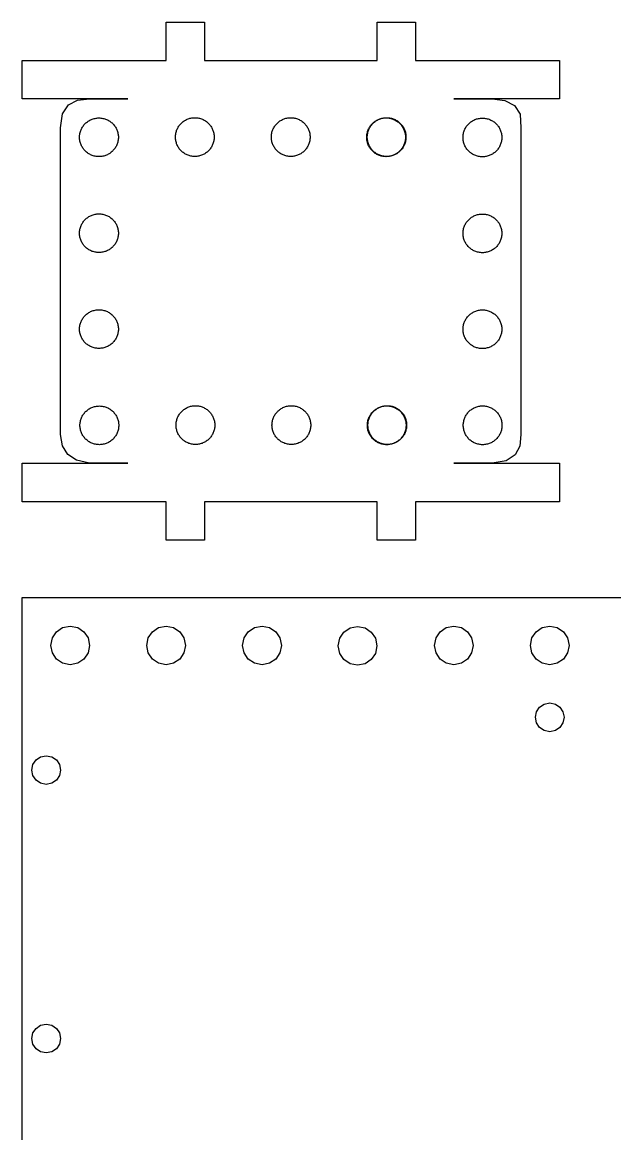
# Model space of a CAD drawing. Extents: x 0 to 450, y -1 to 305.
# Drawn here: x 0 to 61.8, y 76.1 to 192 of the extents above; entities that cross this region are included whole.
import ezdxf

# ---------------------------------------------------------------- set-up
doc = ezdxf.new("R2010")
doc.units = 0
doc.layers.add('Layer_1', color=7, linetype='CONTINUOUS')

msp = doc.modelspace()

# ---------------------------------------------------------------- linework, layer by layer
at = {"layer": 'Layer_1', "color": 7}
for points in [[(7, 146.00003), (5.663895, 146.328903), (4.744813, 146.926791), (4.203325, 147.811276), (4, 149.000024), (4, 181.000016), (4.205272, 182.443306), (4.808522, 183.380081), (5.757511, 183.87682), (7, 184.000016), (11.000001, 184.000019), (0, 184.000019), (0, 188.000019), (15.000001, 188.000019), (15.000001, 192.000017), (19.000002, 192.000017), (19.000002, 188.000019), (36.999999, 188.000016), (36.999999, 192.000017), (41, 192.000017), (41, 188.000016), (56.000001, 188.000019), (56.000001, 184.000019), (45, 184.000019), (49.000001, 184.000019), (50.325187, 183.825205), (51.316407, 183.316423), (51.899428, 182.399443), (52, 181.000016), (52, 149.000024), (51.880143, 147.79993), (51.380401, 146.871165), (50.44046, 146.256852), (49.000001, 146.00003), (45, 146.00003), (56.000001, 146.00003), (56.000001, 142.00001), (41, 142.00001), (41, 138.000018), (36.999999, 138.000018), (36.999999, 142.00001), (19.000002, 142.00001), (19.000002, 138.000018), (15.000001, 138.000018), (15.000001, 142.00001), (0, 142.00001), (0, 146.00003), (11.000001, 146.00003), (7, 146.00003)], [(17.994416, 182.046256), (17.994416, 182.046256)], [(27.994418, 182.046256), (27.994418, 182.046256)], [(37.938535, 182.026219), (37.938535, 182.026219)], [(37.994398, 182.046256), (37.994398, 182.046256)], [(5.976242, 180.000004), (5.976242, 180.000004)], [(45.956166, 179.982357), (45.956166, 179.982357)], [(5.976259, 170.000024), (5.976259, 170.000024)], [(45.956183, 169.982385), (45.956183, 169.982385)], [(5.976259, 160.000021), (5.976259, 160.000021)], [(45.956183, 159.982383), (45.956183, 159.982383)], [(18.058297, 152.008033), (18.058297, 152.008033)], [(28.058299, 152.008033), (28.058299, 152.008033)], [(38.002416, 151.987995), (38.002416, 151.987995)], [(38.058279, 152.008033), (38.058279, 152.008033)], [(48.002396, 151.987995), (48.002396, 151.987995)], [(6.016391, 149.961781), (6.016391, 149.961781)], [(-0.000002, 132.009873), (70.000002, 132.009873), (70.000002, 57.990145), (-0.000002, 57.990145), (-0.000002, 132.009873)], [(5.000001, 124.986129), (4.214646, 125.145165), (3.573316, 125.578872), (3.140919, 126.222144), (2.982363, 127.009879), (3.140919, 127.797614), (3.573316, 128.440887), (4.214646, 128.874593), (5.000001, 129.033629), (5.785356, 128.874593), (6.426686, 128.440887), (6.859083, 127.797614), (7.017639, 127.009879), (6.859083, 126.222144), (6.426686, 125.578872), (5.785356, 125.145165), (5.000001, 124.986129)], [(15.000001, 124.986129), (14.214646, 125.145165), (13.573316, 125.578872), (13.140919, 126.222144), (12.982363, 127.009879), (13.140919, 127.797614), (13.573316, 128.440887), (14.214646, 128.874593), (15.000001, 129.033629), (15.785356, 128.874593), (16.426686, 128.440887), (16.859083, 127.797614), (17.017639, 127.009879), (16.859083, 126.222144), (16.426686, 125.578872), (15.785356, 125.145165), (15.000001, 124.986129)], [(25.000001, 124.986129), (24.214646, 125.145165), (23.573316, 125.578872), (23.140919, 126.222144), (22.982363, 127.009879), (23.140919, 127.797614), (23.573316, 128.440887), (24.214646, 128.874593), (25.000001, 129.033629), (25.785356, 128.874593), (26.426686, 128.440887), (26.859083, 127.797614), (27.017639, 127.009879), (26.859083, 126.222144), (26.426686, 125.578872), (25.785356, 125.145165), (25.000001, 124.986129)], [(34.961785, 124.945994), (34.17643, 125.105031), (33.5351, 125.538737), (33.102703, 126.18201), (32.944147, 126.969744), (33.102703, 127.757479), (33.5351, 128.400752), (34.17643, 128.834458), (34.961785, 128.993495), (35.74714, 128.834458), (36.38847, 128.400752), (36.820867, 127.757479), (36.979423, 126.969744), (36.820867, 126.18201), (36.38847, 125.538737), (35.74714, 125.105031), (34.961785, 124.945994)], [(45, 124.986129), (44.214645, 125.145165), (43.573315, 125.578872), (43.140918, 126.222144), (42.982362, 127.009879), (43.140918, 127.797614), (43.573315, 128.440887), (44.214645, 128.874593), (45, 129.033629), (45.785356, 128.874593), (46.426685, 128.440887), (46.859082, 127.797614), (47.017638, 127.009879), (46.859082, 126.222144), (46.426685, 125.578872), (45.785356, 125.145165), (45, 124.986129)], [(55.000003, 124.986129), (54.214648, 125.145165), (53.573318, 125.578872), (53.140921, 126.222144), (52.982365, 127.009879), (53.140921, 127.797614), (53.573318, 128.440887), (54.214648, 128.874593), (55.000003, 129.033629), (55.785358, 128.874593), (56.426688, 128.440887), (56.859085, 127.797614), (57.017641, 127.009879), (56.859085, 126.222144), (56.426688, 125.578872), (55.785358, 125.145165), (55.000003, 124.986129)]]:
    msp.add_lwpolyline(points, dxfattribs=at)
at = {"layer": 'Layer_1', "color": 1}
for points in [[(56.499999, 119.509877), (56.382122, 118.926012), (56.06066, 118.44922), (55.583867, 118.127757), (55, 118.00988), (54.416132, 118.127757), (53.93934, 118.44922), (53.617877, 118.926012), (53.5, 119.509877), (53.617877, 120.093747), (53.93934, 120.570539), (54.416132, 120.892001), (55, 121.009878), (55.583867, 120.892001), (56.06066, 120.570539), (56.382122, 120.093747), (56.499999, 119.509877)], [(4.000001, 114.009877), (3.882123, 113.426011), (3.560661, 112.94922), (3.083868, 112.627757), (2.500001, 112.50988), (1.916133, 112.627757), (1.439341, 112.94922), (1.117878, 113.426011), (1.000001, 114.009877), (1.117878, 114.593747), (1.439341, 115.070539), (1.916133, 115.392001), (2.500001, 115.509878), (3.083868, 115.392001), (3.560661, 115.070539), (3.882123, 114.593747), (4.000001, 114.009877)], [(4.000001, 86.009877), (3.882123, 85.426011), (3.560661, 84.949219), (3.083868, 84.627757), (2.500001, 84.50988), (1.916133, 84.627757), (1.439341, 84.949219), (1.117878, 85.426011), (1.000001, 86.009877), (1.117878, 86.593746), (1.439341, 87.070538), (1.916133, 87.392001), (2.500001, 87.509878), (3.083868, 87.392001), (3.560661, 87.070538), (3.882123, 86.593746), (4.000001, 86.009877)]]:
    msp.add_lwpolyline(points, dxfattribs=at)
at = {"layer": 'Layer_1', "color": 7}
for points in [[(7.592162, 181.97666), (7.723903, 182.003471), (7.860301, 182.017667), (8.000001, 182.017667)], [(8.000001, 182.017667), (8.139729, 182.017667), (8.276127, 182.003556), (8.407868, 181.97666)], [(17.209076, 181.887224), (17.329754, 181.938419), (17.456444, 181.978184), (17.58779, 182.005137)], [(17.58779, 182.005137), (17.719136, 182.03223), (17.855139, 182.046256), (17.994416, 182.046256)], [(17.994416, 182.046256), (18.13372, 182.046256), (18.269695, 182.032145), (18.401041, 182.005137)], [(18.401041, 182.005137), (18.532388, 181.978325), (18.659077, 181.938419), (18.779781, 181.887224)], [(27.20905, 181.887224), (27.329757, 181.938419), (27.456446, 181.978184), (27.587792, 182.005137)], [(27.587792, 182.005137), (27.719139, 182.03223), (27.855113, 182.046256), (27.994418, 182.046256)], [(27.994418, 182.046256), (28.133695, 182.046256), (28.269698, 182.032145), (28.401044, 182.005137)], [(28.401044, 182.005137), (28.53239, 181.978325), (28.65908, 181.938419), (28.779758, 181.887224)], [(37.209058, 181.887196), (37.329737, 181.938419), (37.456454, 181.978156), (37.587801, 182.005137)], [(37.531909, 181.985099), (37.663255, 182.012192), (37.79923, 182.026219), (37.938535, 182.026219)], [(37.587801, 182.005137), (37.719119, 182.03223), (37.855121, 182.046256), (37.994398, 182.046256)], [(37.938535, 182.026219), (38.077812, 182.026219), (38.213815, 182.012107), (38.345161, 181.985099)], [(37.994398, 182.046256), (38.133703, 182.046256), (38.269706, 182.032145), (38.401024, 182.005137)], [(38.401024, 182.005137), (38.53237, 181.978043), (38.659088, 181.938419), (38.779766, 181.887196)], [(47.572086, 181.959013), (47.703827, 181.985824), (47.840225, 182.00002), (47.979925, 182.00002)], [(47.979925, 182.00002), (48.119654, 182.00002), (48.256052, 181.985909), (48.387793, 181.959013)], [(6.135302, 180.785372), (6.186497, 180.906079), (6.249151, 181.020745), (6.321879, 181.128103)], [(6.321879, 181.128103), (6.394608, 181.235432), (6.47744, 181.335423), (6.568993, 181.426694)], [(6.568993, 181.426694), (6.660546, 181.517993), (6.760848, 181.600571), (6.868516, 181.673074)], [(6.868516, 181.673074), (6.976183, 181.745605), (7.091217, 181.808061), (7.212262, 181.859087)], [(7.212262, 181.859087), (7.333336, 181.910141), (7.460392, 181.949793), (7.592162, 181.97666)], [(8.407868, 181.97666), (8.53961, 181.949849), (8.666694, 181.910141), (8.78774, 181.859087)], [(8.78774, 181.859087), (8.908785, 181.808061), (9.023847, 181.745605), (9.131514, 181.673074)], [(9.131514, 181.673074), (9.239154, 181.600571), (9.339456, 181.517993), (9.431009, 181.426694)], [(9.431009, 181.426694), (9.522562, 181.335423), (9.605394, 181.235432), (9.678122, 181.128103)], [(9.678122, 181.128103), (9.750879, 181.020745), (9.813504, 180.906079), (9.864728, 180.785372)], [(16.135333, 180.810236), (16.186387, 180.931309), (16.248843, 181.046343), (16.321374, 181.154011)], [(16.321374, 181.154011), (16.393877, 181.261679), (16.476455, 181.361952), (16.567726, 181.453533)], [(16.567726, 181.453533), (16.659025, 181.545086), (16.758988, 181.62789), (16.866345, 181.700647)], [(16.866345, 181.700647), (16.973674, 181.773376), (17.088369, 181.836029), (17.209076, 181.887224)], [(18.779781, 181.887224), (18.900459, 181.836029), (19.015154, 181.773376), (19.122511, 181.700647)], [(19.122511, 181.700647), (19.22984, 181.62789), (19.329832, 181.545086), (19.421102, 181.453533)], [(19.421102, 181.453533), (19.512373, 181.361952), (19.594951, 181.261679), (19.667482, 181.154011)], [(19.667482, 181.154011), (19.739985, 181.046343), (19.802441, 180.931309), (19.853495, 180.810236)], [(26.135336, 180.810236), (26.18639, 180.931309), (26.248845, 181.046343), (26.321348, 181.154011)], [(26.321348, 181.154011), (26.393879, 181.261679), (26.476458, 181.361952), (26.567728, 181.453533)], [(26.567728, 181.453533), (26.658999, 181.545086), (26.75899, 181.62789), (26.866319, 181.700647)], [(26.866319, 181.700647), (26.973677, 181.773376), (27.088372, 181.836029), (27.20905, 181.887224)], [(28.779758, 181.887224), (28.900464, 181.836029), (29.015159, 181.773376), (29.122489, 181.700647)], [(29.122489, 181.700647), (29.229818, 181.62789), (29.329809, 181.545086), (29.421108, 181.453533)], [(29.421108, 181.453533), (29.512379, 181.361952), (29.594957, 181.261679), (29.66746, 181.154011)], [(29.66746, 181.154011), (29.739991, 181.046343), (29.802447, 180.931309), (29.853501, 180.810236)], [(36.079453, 180.790198), (36.130507, 180.911271), (36.192962, 181.026305), (36.265465, 181.133973)], [(36.135316, 180.810236), (36.18637, 180.931309), (36.248825, 181.046343), (36.321357, 181.153983)], [(36.265465, 181.133973), (36.337996, 181.241641), (36.420575, 181.341914), (36.511845, 181.433495)], [(36.321357, 181.153983), (36.393859, 181.26165), (36.476438, 181.361952), (36.567737, 181.453533)], [(36.511845, 181.433495), (36.603116, 181.525048), (36.703107, 181.607852), (36.810436, 181.680609)], [(36.567737, 181.453533), (36.659007, 181.545086), (36.758999, 181.627918), (36.866328, 181.700619)], [(36.810436, 181.680609), (36.917794, 181.753338), (37.032489, 181.815991), (37.153167, 181.867186)], [(36.866328, 181.700619), (36.973657, 181.773376), (37.088352, 181.836029), (37.209058, 181.887196)], [(37.153167, 181.867186), (37.273873, 181.918381), (37.400563, 181.958147), (37.531909, 181.985099)], [(38.345161, 181.985099), (38.476507, 181.958288), (38.603197, 181.918381), (38.723875, 181.867186)], [(38.723875, 181.867186), (38.844581, 181.815991), (38.959276, 181.753338), (39.066605, 181.680609)], [(38.779766, 181.887196), (38.900473, 181.836029), (39.015139, 181.773376), (39.122497, 181.700619)], [(39.066605, 181.680609), (39.173935, 181.607852), (39.273926, 181.525048), (39.365225, 181.433495)], [(39.122497, 181.700619), (39.229826, 181.627918), (39.329817, 181.545086), (39.421088, 181.453533)], [(39.365225, 181.433495), (39.456495, 181.341914), (39.539074, 181.241641), (39.611577, 181.133973)], [(39.421088, 181.453533), (39.512387, 181.361952), (39.594965, 181.26165), (39.667468, 181.153983)], [(39.611577, 181.133973), (39.684108, 181.026305), (39.746563, 180.911271), (39.797617, 180.790198)], [(39.667468, 181.153983), (39.739999, 181.046343), (39.802455, 180.931309), (39.853481, 180.810236)], [(46.115227, 180.767725), (46.166422, 180.888431), (46.229075, 181.003098), (46.301804, 181.110455)], [(46.301804, 181.110455), (46.374533, 181.217784), (46.457365, 181.317776), (46.548918, 181.409046)], [(46.548918, 181.409046), (46.640471, 181.500345), (46.740772, 181.582924), (46.84844, 181.655426)], [(46.84844, 181.655426), (46.956108, 181.727958), (47.071142, 181.790413), (47.192187, 181.841439)], [(47.192187, 181.841439), (47.31326, 181.892493), (47.440317, 181.932145), (47.572086, 181.959013)], [(48.387793, 181.959013), (48.519534, 181.932202), (48.646619, 181.892493), (48.767664, 181.841439)], [(48.767664, 181.841439), (48.888709, 181.790413), (49.003771, 181.727958), (49.111439, 181.655426)], [(49.111439, 181.655426), (49.219079, 181.582924), (49.31938, 181.500345), (49.410933, 181.409046)], [(49.410933, 181.409046), (49.502486, 181.317776), (49.585318, 181.217784), (49.658047, 181.110455)], [(49.658047, 181.110455), (49.730804, 181.003098), (49.793429, 180.888431), (49.844652, 180.767725)], [(5.976242, 180.000004), (5.976242, 180.139309), (5.990353, 180.275312), (6.017362, 180.40663)], [(6.017362, 179.593407), (5.990268, 179.724725), (5.976242, 179.860727), (5.976242, 180.000004)], [(6.017362, 180.40663), (6.044455, 180.537976), (6.084079, 180.664694), (6.135302, 180.785372)], [(9.864728, 180.785372), (9.915923, 180.664694), (9.955688, 180.537976), (9.98264, 180.40663)], [(9.98264, 180.40663), (10.009451, 180.275312), (10.02376, 180.139309), (10.02376, 180.000004)], [(10.02376, 180.000004), (10.02376, 179.860727), (10.009649, 179.724725), (9.98264, 179.593407)], [(15.976781, 180.022525), (15.976781, 180.162225), (15.990892, 180.298623), (16.017788, 180.430365)], [(16.017788, 179.614658), (15.990976, 179.746399), (15.976781, 179.882797), (15.976781, 180.022525)], [(16.017788, 180.430365), (16.044599, 180.562106), (16.084279, 180.689191), (16.135333, 180.810236)], [(19.853495, 180.810236), (19.904549, 180.689191), (19.944201, 180.562106), (19.971069, 180.430365)], [(19.971069, 180.430365), (19.99788, 180.298623), (20.012048, 180.162225), (20.012048, 180.022525)], [(20.012048, 180.022525), (20.012048, 179.882797), (19.997936, 179.746399), (19.971069, 179.614658)], [(25.976783, 180.022525), (25.976783, 180.162225), (25.990894, 180.298623), (26.017762, 180.430365)], [(26.017762, 179.614658), (25.990951, 179.746399), (25.976783, 179.882797), (25.976783, 180.022525)], [(26.017762, 180.430365), (26.044573, 180.562106), (26.084282, 180.689191), (26.135336, 180.810236)], [(29.853501, 180.810236), (29.904555, 180.689191), (29.944179, 180.562106), (29.971046, 180.430365)], [(29.971046, 180.430365), (29.997857, 180.298623), (30.012053, 180.162225), (30.012053, 180.022525)], [(30.012053, 180.022525), (30.012053, 179.882797), (29.997942, 179.746399), (29.971046, 179.614658)], [(35.9209, 180.002488), (35.9209, 180.142188), (35.935011, 180.278586), (35.961879, 180.410327)], [(35.961879, 179.59462), (35.935068, 179.726361), (35.9209, 179.862759), (35.9209, 180.002488)], [(35.961879, 180.410327), (35.98869, 180.542068), (36.028399, 180.669153), (36.079453, 180.790198)], [(35.976763, 180.022525), (35.976763, 180.162197), (35.990874, 180.298623), (36.01777, 180.430337)], [(36.01777, 179.61463), (35.990959, 179.746399), (35.976763, 179.882797), (35.976763, 180.022525)], [(36.01777, 180.430337), (36.044581, 180.562078), (36.08429, 180.689191), (36.135316, 180.810236)], [(39.797617, 180.790198), (39.848671, 180.669153), (39.888295, 180.542068), (39.915163, 180.410327)], [(39.853481, 180.810236), (39.904535, 180.689191), (39.944187, 180.562134), (39.971054, 180.430337)], [(39.915163, 180.410327), (39.941974, 180.278586), (39.95617, 180.142188), (39.95617, 180.002488)], [(39.95617, 180.002488), (39.95617, 179.862759), (39.942059, 179.726361), (39.915163, 179.59462)], [(39.971054, 180.430337), (39.997865, 180.298623), (40.012061, 180.162197), (40.012061, 180.022525)], [(40.012061, 180.022525), (40.012061, 179.882769), (39.99795, 179.746399), (39.971054, 179.61463)], [(45.956166, 179.982357), (45.956166, 180.121662), (45.970277, 180.257664), (45.997286, 180.388982)], [(45.997286, 179.575759), (45.970193, 179.707077), (45.956166, 179.84308), (45.956166, 179.982357)], [(45.997286, 180.388982), (46.024379, 180.520329), (46.064003, 180.647046), (46.115227, 180.767725)], [(49.844652, 180.767725), (49.895847, 180.647046), (49.935613, 180.520329), (49.962565, 180.388982)], [(49.962565, 180.388982), (49.989376, 180.257664), (50.003685, 180.121662), (50.003685, 179.982357)], [(50.003685, 179.982357), (50.003685, 179.84308), (49.989573, 179.707077), (49.962565, 179.575759)], [(6.135302, 179.214664), (6.084079, 179.335343), (6.044342, 179.46206), (6.017362, 179.593407)], [(6.321879, 178.871934), (6.249151, 178.979263), (6.186497, 179.093958), (6.135302, 179.214664)], [(6.568993, 178.573343), (6.47744, 178.664613), (6.394608, 178.764605), (6.321879, 178.871934)], [(6.868516, 178.326963), (6.760848, 178.399465), (6.660546, 178.482044), (6.568993, 178.573343)], [(9.431009, 178.573343), (9.339456, 178.482044), (9.239154, 178.399465), (9.131514, 178.326963)], [(9.678122, 178.871934), (9.605394, 178.764605), (9.522562, 178.664613), (9.431009, 178.573343)], [(9.864728, 179.214664), (9.813504, 179.093958), (9.750879, 178.979263), (9.678122, 178.871934)], [(9.98264, 179.593407), (9.955547, 179.46206), (9.915923, 179.335343), (9.864728, 179.214664)], [(16.135333, 179.234787), (16.084279, 179.355832), (16.044655, 179.482917), (16.017788, 179.614658)], [(16.321374, 178.891012), (16.248843, 178.99868), (16.186387, 179.113713), (16.135333, 179.234787)], [(16.567726, 178.591518), (16.476455, 178.683071), (16.393877, 178.783344), (16.321374, 178.891012)], [(16.866345, 178.344376), (16.758988, 178.417133), (16.659025, 178.499965), (16.567726, 178.591518)], [(19.421102, 178.591518), (19.329832, 178.499965), (19.22984, 178.417133), (19.122511, 178.344376)], [(19.667482, 178.891012), (19.594951, 178.783344), (19.512373, 178.683071), (19.421102, 178.591518)], [(19.853495, 179.234787), (19.802441, 179.113713), (19.739985, 178.99868), (19.667482, 178.891012)], [(19.971069, 179.614658), (19.944258, 179.482917), (19.904549, 179.355832), (19.853495, 179.234787)], [(26.135336, 179.234787), (26.084282, 179.355832), (26.044629, 179.482917), (26.017762, 179.614658)], [(26.321348, 178.891012), (26.248845, 178.99868), (26.18639, 179.113713), (26.135336, 179.234787)], [(26.567728, 178.591518), (26.476458, 178.683071), (26.393879, 178.783344), (26.321348, 178.891012)], [(26.866319, 178.344376), (26.75899, 178.417133), (26.658999, 178.499965), (26.567728, 178.591518)], [(29.421108, 178.591518), (29.329809, 178.499965), (29.229818, 178.417133), (29.122489, 178.344376)], [(29.66746, 178.891012), (29.594957, 178.783344), (29.512379, 178.683071), (29.421108, 178.591518)], [(29.853501, 179.234787), (29.802447, 179.113713), (29.739991, 178.99868), (29.66746, 178.891012)], [(29.971046, 179.614658), (29.944235, 179.482917), (29.904555, 179.355832), (29.853501, 179.234787)], [(36.079453, 179.214749), (36.028399, 179.335794), (35.988746, 179.462879), (35.961879, 179.59462)], [(36.135316, 179.234759), (36.08429, 179.355832), (36.044638, 179.482888), (36.01777, 179.61463)], [(36.265465, 178.870974), (36.192962, 178.978642), (36.130507, 179.093676), (36.079453, 179.214749)], [(36.321357, 178.890984), (36.248825, 178.99868), (36.18637, 179.113742), (36.135316, 179.234759)], [(36.511845, 178.57148), (36.420575, 178.663033), (36.337996, 178.763306), (36.265465, 178.870974)], [(36.567737, 178.591489), (36.476438, 178.683042), (36.393859, 178.783344), (36.321357, 178.890984)], [(36.810436, 178.324338), (36.703107, 178.397095), (36.603116, 178.479927), (36.511845, 178.57148)], [(36.866328, 178.344376), (36.758999, 178.417133), (36.659007, 178.499965), (36.567737, 178.591489)], [(39.365225, 178.57148), (39.273926, 178.479927), (39.173935, 178.397095), (39.066605, 178.324338)], [(39.421088, 178.591489), (39.329817, 178.499965), (39.229826, 178.417133), (39.122497, 178.344376)], [(39.611577, 178.870974), (39.539074, 178.763306), (39.456495, 178.663033), (39.365225, 178.57148)], [(39.667468, 178.890984), (39.594965, 178.783344), (39.512387, 178.683042), (39.421088, 178.591489)], [(39.797617, 179.214749), (39.746563, 179.093676), (39.684108, 178.978642), (39.611577, 178.870974)], [(39.853481, 179.234759), (39.802455, 179.113742), (39.739999, 178.99868), (39.667468, 178.890984)], [(39.915163, 179.59462), (39.888352, 179.462879), (39.848671, 179.335794), (39.797617, 179.214749)], [(39.971054, 179.61463), (39.944243, 179.482888), (39.904535, 179.355832), (39.853481, 179.234759)], [(46.115227, 179.197017), (46.064003, 179.317695), (46.024267, 179.444413), (45.997286, 179.575759)], [(46.301804, 178.854286), (46.229075, 178.961615), (46.166422, 179.07631), (46.115227, 179.197017)], [(46.548918, 178.555695), (46.457365, 178.646966), (46.374533, 178.746957), (46.301804, 178.854286)], [(46.84844, 178.309315), (46.740772, 178.381818), (46.640471, 178.464396), (46.548918, 178.555695)], [(49.410933, 178.555695), (49.31938, 178.464396), (49.219079, 178.381818), (49.111439, 178.309315)], [(49.658047, 178.854286), (49.585318, 178.746957), (49.502486, 178.646966), (49.410933, 178.555695)], [(49.844652, 179.197017), (49.793429, 179.07631), (49.730804, 178.961615), (49.658047, 178.854286)], [(49.962565, 179.575759), (49.935471, 179.444413), (49.895847, 179.317695), (49.844652, 179.197017)], [(7.212262, 178.140922), (7.091217, 178.191976), (6.976183, 178.254431), (6.868516, 178.326963)], [(7.592162, 178.023376), (7.46042, 178.050187), (7.333336, 178.089896), (7.212262, 178.140922)], [(8.000001, 177.982369), (7.860301, 177.982369), (7.723903, 177.99648), (7.592162, 178.023376)], [(8.407868, 178.023376), (8.276127, 177.996565), (8.139701, 177.982369), (8.000001, 177.982369)], [(8.78774, 178.140922), (8.666694, 178.089896), (8.53961, 178.050244), (8.407868, 178.023376)], [(9.131514, 178.326963), (9.023847, 178.254431), (8.908785, 178.191976), (8.78774, 178.140922)], [(17.209076, 178.157799), (17.088369, 178.208994), (16.973674, 178.271647), (16.866345, 178.344376)], [(17.58779, 178.039886), (17.456444, 178.066697), (17.329754, 178.106603), (17.209076, 178.157799)], [(17.994416, 177.998766), (17.855139, 177.998766), (17.719136, 178.012877), (17.58779, 178.039886)], [(18.401041, 178.039886), (18.269695, 178.012793), (18.13372, 177.998766), (17.994416, 177.998766)], [(18.779781, 178.157799), (18.659077, 178.106603), (18.532388, 178.066838), (18.401041, 178.039886)], [(19.122511, 178.344376), (19.015154, 178.271647), (18.900459, 178.208994), (18.779781, 178.157799)], [(27.20905, 178.157799), (27.088372, 178.208994), (26.973677, 178.271647), (26.866319, 178.344376)], [(27.587792, 178.039886), (27.456446, 178.066697), (27.329757, 178.106603), (27.20905, 178.157799)], [(27.994418, 177.998766), (27.855113, 177.998766), (27.719139, 178.012877), (27.587792, 178.039886)], [(28.401044, 178.039886), (28.269698, 178.012793), (28.133695, 177.998766), (27.994418, 177.998766)], [(28.779758, 178.157799), (28.65908, 178.106603), (28.53239, 178.066838), (28.401044, 178.039886)], [(29.122489, 178.344376), (29.015159, 178.271647), (28.900464, 178.208994), (28.779758, 178.157799)], [(37.153167, 178.137761), (37.032489, 178.188956), (36.917794, 178.251609), (36.810436, 178.324338)], [(37.209058, 178.15777), (37.088352, 178.209022), (36.973657, 178.271647), (36.866328, 178.344376)], [(37.531909, 178.019848), (37.400563, 178.046659), (37.273873, 178.086566), (37.153167, 178.137761)], [(37.587801, 178.039858), (37.456454, 178.066951), (37.329737, 178.106575), (37.209058, 178.15777)], [(37.938535, 177.978729), (37.79923, 177.978729), (37.663255, 177.99284), (37.531909, 178.019848)], [(37.994398, 177.998738), (37.855121, 177.998738), (37.719119, 178.012849), (37.587801, 178.039858)], [(38.345161, 178.019848), (38.213815, 177.992755), (38.077812, 177.978729), (37.938535, 177.978729)], [(38.401024, 178.039858), (38.269706, 178.013047), (38.133703, 177.998738), (37.994398, 177.998738)], [(38.723875, 178.137761), (38.603197, 178.086566), (38.476507, 178.046801), (38.345161, 178.019848)], [(38.779766, 178.15777), (38.659088, 178.106575), (38.53237, 178.06681), (38.401024, 178.039858)], [(39.066605, 178.324338), (38.959276, 178.251609), (38.844581, 178.188956), (38.723875, 178.137761)], [(39.122497, 178.344376), (39.015139, 178.271647), (38.900473, 178.209022), (38.779766, 178.15777)], [(47.192187, 178.123274), (47.071142, 178.174328), (46.956108, 178.236784), (46.84844, 178.309315)], [(47.572086, 178.005729), (47.440345, 178.03254), (47.31326, 178.072248), (47.192187, 178.123274)], [(47.979925, 177.964722), (47.840225, 177.964722), (47.703827, 177.978833), (47.572086, 178.005729)], [(48.387793, 178.005729), (48.256052, 177.978918), (48.119625, 177.964722), (47.979925, 177.964722)], [(48.767664, 178.123274), (48.646619, 178.072248), (48.519534, 178.032596), (48.387793, 178.005729)], [(49.111439, 178.309315), (49.003771, 178.236784), (48.888709, 178.174328), (48.767664, 178.123274)], [(6.568982, 171.426714), (6.660563, 171.517985), (6.760837, 171.600563), (6.868504, 171.673066)], [(6.868504, 171.673066), (6.976172, 171.745597), (7.091206, 171.808053), (7.212279, 171.859107)], [(7.212279, 171.859107), (7.333324, 171.910161), (7.460409, 171.949785), (7.59215, 171.976652)], [(7.59215, 171.976652), (7.723892, 172.003463), (7.86029, 172.017659), (7.99999, 172.017659)], [(7.99999, 172.017659), (8.139718, 172.017659), (8.276116, 172.003548), (8.407857, 171.976652)], [(8.407857, 171.976652), (8.539599, 171.949841), (8.666683, 171.910161), (8.787728, 171.859107)], [(8.787728, 171.859107), (8.908802, 171.808053), (9.023835, 171.745597), (9.131503, 171.673066)], [(9.131503, 171.673066), (9.239171, 171.600563), (9.339445, 171.517985), (9.430997, 171.426714)], [(46.548906, 171.409075), (46.640488, 171.500346), (46.740761, 171.582924), (46.848429, 171.655427)], [(46.848429, 171.655427), (46.956097, 171.727958), (47.07113, 171.790414), (47.192204, 171.841468)], [(47.192204, 171.841468), (47.313249, 171.892522), (47.440334, 171.932146), (47.572075, 171.959013)], [(47.572075, 171.959013), (47.703816, 171.985824), (47.840214, 172.00002), (47.979914, 172.00002)], [(47.979914, 172.00002), (48.119642, 172.00002), (48.25604, 171.985909), (48.387782, 171.959013)], [(48.387782, 171.959013), (48.519523, 171.932202), (48.646608, 171.892522), (48.767653, 171.841468)], [(48.767653, 171.841468), (48.888726, 171.790414), (49.00376, 171.727958), (49.111428, 171.655427)], [(49.111428, 171.655427), (49.219096, 171.582924), (49.319369, 171.500346), (49.410922, 171.409075)], [(5.976259, 170.000024), (5.976259, 170.139301), (5.99037, 170.275304), (6.017379, 170.40665)], [(6.017379, 170.40665), (6.04419, 170.537996), (6.084096, 170.664686), (6.135291, 170.785364)], [(6.135291, 170.785364), (6.186486, 170.90607), (6.249139, 171.020765), (6.321868, 171.128095)], [(6.321868, 171.128095), (6.394625, 171.235424), (6.477429, 171.335415), (6.568982, 171.426714)], [(9.430997, 171.426714), (9.52255, 171.335415), (9.605383, 171.235424), (9.678139, 171.128095)], [(9.678139, 171.128095), (9.750868, 171.020765), (9.813521, 170.90607), (9.864717, 170.785364)], [(9.864717, 170.785364), (9.915912, 170.664686), (9.955677, 170.537996), (9.982629, 170.40665)], [(9.982629, 170.40665), (10.009722, 170.275304), (10.023749, 170.139301), (10.023749, 170.000024)], [(45.997303, 170.389011), (46.024114, 170.520357), (46.06402, 170.647047), (46.115216, 170.767725)], [(46.115216, 170.767725), (46.166411, 170.888431), (46.229064, 171.003127), (46.301793, 171.110456)], [(46.301793, 171.110456), (46.37455, 171.217785), (46.457354, 171.317776), (46.548906, 171.409075)], [(49.410922, 171.409075), (49.502475, 171.317776), (49.585307, 171.217785), (49.658064, 171.110456)], [(49.658064, 171.110456), (49.730793, 171.003127), (49.793446, 170.888431), (49.844641, 170.767725)], [(49.844641, 170.767725), (49.895836, 170.647047), (49.935601, 170.520357), (49.962554, 170.389011)], [(6.017379, 169.593398), (5.990285, 169.724745), (5.976259, 169.860719), (5.976259, 170.000024)], [(6.135291, 169.214656), (6.084096, 169.335363), (6.044331, 169.462052), (6.017379, 169.593398)], [(9.982629, 169.593398), (9.955818, 169.462052), (9.915912, 169.335363), (9.864717, 169.214656)], [(10.023749, 170.000024), (10.023749, 169.860719), (10.009638, 169.724745), (9.982629, 169.593398)], [(45.956183, 169.982385), (45.956183, 170.121662), (45.970294, 170.257665), (45.997303, 170.389011)], [(45.997303, 169.575759), (45.97021, 169.707106), (45.956183, 169.84308), (45.956183, 169.982385)], [(46.115216, 169.197017), (46.06402, 169.317724), (46.024255, 169.444413), (45.997303, 169.575759)], [(49.962554, 169.575759), (49.935742, 169.444413), (49.895836, 169.317724), (49.844641, 169.197017)], [(49.962554, 170.389011), (49.989647, 170.257665), (50.003673, 170.121662), (50.003673, 169.982385)], [(50.003673, 169.982385), (50.003673, 169.84308), (49.989562, 169.707106), (49.962554, 169.575759)], [(6.321868, 168.871925), (6.249139, 168.979283), (6.186486, 169.093978), (6.135291, 169.214656)], [(6.568982, 168.573334), (6.477429, 168.664605), (6.394625, 168.764596), (6.321868, 168.871925)], [(6.868504, 168.326954), (6.760837, 168.399485), (6.660563, 168.482064), (6.568982, 168.573334)], [(7.212279, 168.140942), (7.091206, 168.191996), (6.976172, 168.254451), (6.868504, 168.326954)], [(7.59215, 168.023368), (7.460409, 168.050179), (7.333324, 168.089888), (7.212279, 168.140942)], [(8.787728, 168.140942), (8.666683, 168.089888), (8.539599, 168.050235), (8.407857, 168.023368)], [(9.131503, 168.326954), (9.023835, 168.254451), (8.908802, 168.191996), (8.787728, 168.140942)], [(9.430997, 168.573334), (9.339445, 168.482064), (9.239171, 168.399485), (9.131503, 168.326954)], [(9.678139, 168.871925), (9.605383, 168.764596), (9.52255, 168.664605), (9.430997, 168.573334)], [(9.864717, 169.214656), (9.813521, 169.093978), (9.750868, 168.979283), (9.678139, 168.871925)], [(46.301793, 168.854287), (46.229064, 168.961644), (46.166411, 169.076339), (46.115216, 169.197017)], [(46.548906, 168.555695), (46.457354, 168.646966), (46.37455, 168.746957), (46.301793, 168.854287)], [(46.848429, 168.309315), (46.740761, 168.381847), (46.640488, 168.464425), (46.548906, 168.555695)], [(47.192204, 168.123303), (47.07113, 168.174357), (46.956097, 168.236813), (46.848429, 168.309315)], [(47.572075, 168.005729), (47.440334, 168.03254), (47.313249, 168.072249), (47.192204, 168.123303)], [(48.767653, 168.123303), (48.646608, 168.072249), (48.519523, 168.032597), (48.387782, 168.005729)], [(49.111428, 168.309315), (49.00376, 168.236813), (48.888726, 168.174357), (48.767653, 168.123303)], [(49.410922, 168.555695), (49.319369, 168.464425), (49.219096, 168.381847), (49.111428, 168.309315)], [(49.658064, 168.854287), (49.585307, 168.746957), (49.502475, 168.646966), (49.410922, 168.555695)], [(49.844641, 169.197017), (49.793446, 169.076339), (49.730793, 168.961644), (49.658064, 168.854287)], [(7.99999, 167.982389), (7.86029, 167.982389), (7.723892, 167.9965), (7.59215, 168.023368)], [(8.407857, 168.023368), (8.276116, 167.996557), (8.139718, 167.982389), (7.99999, 167.982389)], [(47.979914, 167.96475), (47.840214, 167.96475), (47.703816, 167.978861), (47.572075, 168.005729)], [(48.387782, 168.005729), (48.25604, 167.978918), (48.119642, 167.96475), (47.979914, 167.96475)], [(6.321868, 161.128117), (6.394625, 161.235446), (6.477429, 161.335438), (6.568982, 161.426708)], [(6.568982, 161.426708), (6.660563, 161.517979), (6.760837, 161.600557), (6.868504, 161.673088)], [(6.868504, 161.673088), (6.976172, 161.745591), (7.091206, 161.808047), (7.212279, 161.859101)], [(7.212279, 161.859101), (7.333324, 161.910155), (7.460409, 161.949807), (7.59215, 161.976675)], [(7.59215, 161.976675), (7.723892, 162.003486), (7.86029, 162.017654), (7.99999, 162.017654)], [(7.99999, 162.017654), (8.139718, 162.017654), (8.276116, 162.003542), (8.407857, 161.976675)], [(8.407857, 161.976675), (8.539599, 161.949864), (8.666683, 161.910155), (8.787728, 161.859101)], [(8.787728, 161.859101), (8.908802, 161.808047), (9.023835, 161.745591), (9.131503, 161.673088)], [(9.131503, 161.673088), (9.239171, 161.600557), (9.339445, 161.517979), (9.430997, 161.426708)], [(9.430997, 161.426708), (9.52255, 161.335438), (9.605383, 161.235446), (9.678139, 161.128117)], [(46.301793, 161.110476), (46.37455, 161.217805), (46.457354, 161.317796), (46.548906, 161.409067)], [(46.548906, 161.409067), (46.640488, 161.500337), (46.740761, 161.582916), (46.848429, 161.655447)], [(46.848429, 161.655447), (46.956097, 161.72795), (47.07113, 161.790405), (47.192204, 161.841459)], [(47.192204, 161.841459), (47.313249, 161.892513), (47.440334, 161.932166), (47.572075, 161.959033)], [(47.572075, 161.959033), (47.703816, 161.985844), (47.840214, 162.000012), (47.979914, 162.000012)], [(47.979914, 162.000012), (48.119642, 162.000012), (48.25604, 161.985901), (48.387782, 161.959033)], [(48.387782, 161.959033), (48.519523, 161.932222), (48.646608, 161.892513), (48.767653, 161.841459)], [(48.767653, 161.841459), (48.888726, 161.790405), (49.00376, 161.72795), (49.111428, 161.655447)], [(49.111428, 161.655447), (49.219096, 161.582916), (49.319369, 161.500337), (49.410922, 161.409067)], [(49.410922, 161.409067), (49.502475, 161.317796), (49.585307, 161.217805), (49.658064, 161.110476)], [(5.976259, 160.000021), (5.976259, 160.139326), (5.99037, 160.275301), (6.017379, 160.406647)], [(6.017379, 159.593396), (5.990285, 159.724742), (5.976259, 159.860745), (5.976259, 160.000021)], [(6.017379, 160.406647), (6.04419, 160.537993), (6.084096, 160.664683), (6.135291, 160.785387)], [(6.135291, 160.785387), (6.186486, 160.906065), (6.249139, 161.02076), (6.321868, 161.128117)], [(9.678139, 161.128117), (9.750868, 161.02076), (9.813521, 160.906065), (9.864717, 160.785387)], [(9.864717, 160.785387), (9.915912, 160.664683), (9.955677, 160.537993), (9.982629, 160.406647)], [(9.982629, 160.406647), (10.009722, 160.275301), (10.023749, 160.139326), (10.023749, 160.000021)], [(10.023749, 160.000021), (10.023749, 159.860745), (10.009638, 159.724742), (9.982629, 159.593396)], [(45.956183, 159.982383), (45.956183, 160.121687), (45.970294, 160.257662), (45.997303, 160.389008)], [(45.997303, 159.575757), (45.97021, 159.707103), (45.956183, 159.843106), (45.956183, 159.982383)], [(45.997303, 160.389008), (46.024114, 160.520355), (46.06402, 160.647044), (46.115216, 160.767745)], [(46.115216, 160.767745), (46.166411, 160.888423), (46.229064, 161.003118), (46.301793, 161.110476)], [(49.658064, 161.110476), (49.730793, 161.003118), (49.793446, 160.888423), (49.844641, 160.767745)], [(49.844641, 160.767745), (49.895836, 160.647044), (49.935601, 160.520355), (49.962554, 160.389008)], [(49.962554, 160.389008), (49.989647, 160.257662), (50.003673, 160.121687), (50.003673, 159.982383)], [(50.003673, 159.982383), (50.003673, 159.843106), (49.989562, 159.707103), (49.962554, 159.575757)], [(6.135291, 159.214682), (6.084096, 159.33536), (6.044331, 159.462049), (6.017379, 159.593396)], [(6.321868, 158.871951), (6.249139, 158.97928), (6.186486, 159.093975), (6.135291, 159.214682)], [(6.568982, 158.573332), (6.477429, 158.664631), (6.394625, 158.764594), (6.321868, 158.871951)], [(9.678139, 158.871951), (9.605383, 158.764594), (9.52255, 158.664631), (9.430997, 158.573332)], [(9.864717, 159.214682), (9.813521, 159.093975), (9.750868, 158.97928), (9.678139, 158.871951)], [(9.982629, 159.593396), (9.955818, 159.462049), (9.915912, 159.33536), (9.864717, 159.214682)], [(46.115216, 159.197043), (46.06402, 159.317721), (46.024255, 159.444411), (45.997303, 159.575757)], [(46.301793, 158.854312), (46.229064, 158.961641), (46.166411, 159.076336), (46.115216, 159.197043)], [(46.548906, 158.555693), (46.457354, 158.646992), (46.37455, 158.746955), (46.301793, 158.854312)], [(49.658064, 158.854312), (49.585307, 158.746955), (49.502475, 158.646992), (49.410922, 158.555693)], [(49.844641, 159.197043), (49.793446, 159.076336), (49.730793, 158.961641), (49.658064, 158.854312)], [(49.962554, 159.575757), (49.935742, 159.444411), (49.895836, 159.317721), (49.844641, 159.197043)], [(6.868504, 158.32698), (6.760837, 158.399483), (6.660563, 158.482061), (6.568982, 158.573332)], [(7.212279, 158.140939), (7.091206, 158.191993), (6.976172, 158.254449), (6.868504, 158.32698)], [(7.59215, 158.023393), (7.460409, 158.050205), (7.333324, 158.089885), (7.212279, 158.140939)], [(7.99999, 157.982387), (7.86029, 157.982387), (7.723892, 157.996498), (7.59215, 158.023393)], [(8.407857, 158.023393), (8.276116, 157.996582), (8.139718, 157.982387), (7.99999, 157.982387)], [(8.787728, 158.140939), (8.666683, 158.089885), (8.539599, 158.050261), (8.407857, 158.023393)], [(9.131503, 158.32698), (9.023835, 158.254449), (8.908802, 158.191993), (8.787728, 158.140939)], [(9.430997, 158.573332), (9.339445, 158.482061), (9.239171, 158.399483), (9.131503, 158.32698)], [(46.848429, 158.309341), (46.740761, 158.381844), (46.640488, 158.464422), (46.548906, 158.555693)], [(47.192204, 158.1233), (47.07113, 158.174354), (46.956097, 158.23681), (46.848429, 158.309341)], [(47.572075, 158.005755), (47.440334, 158.032566), (47.313249, 158.072246), (47.192204, 158.1233)], [(47.979914, 157.964748), (47.840214, 157.964748), (47.703816, 157.978859), (47.572075, 158.005755)], [(48.387782, 158.005755), (48.25604, 157.978943), (48.119642, 157.964748), (47.979914, 157.964748)], [(48.767653, 158.1233), (48.646608, 158.072246), (48.519523, 158.032622), (48.387782, 158.005755)], [(49.111428, 158.309341), (49.00376, 158.23681), (48.888726, 158.174354), (48.767653, 158.1233)], [(49.410922, 158.555693), (49.319369, 158.464422), (49.219096, 158.381844), (49.111428, 158.309341)], [(7.252383, 151.820863), (7.373456, 151.871917), (7.500541, 151.911569), (7.632282, 151.938437)], [(7.632282, 151.938437), (7.764024, 151.965248), (7.900422, 151.979444), (8.040122, 151.979444)], [(8.040122, 151.979444), (8.17985, 151.979444), (8.316248, 151.965333), (8.447989, 151.938437)], [(8.447989, 151.938437), (8.579731, 151.911626), (8.706815, 151.871917), (8.82786, 151.820863)], [(17.272957, 151.849001), (17.393635, 151.900196), (17.520325, 151.939961), (17.651671, 151.966913)], [(17.651671, 151.966913), (17.783017, 151.994006), (17.91902, 152.008033), (18.058297, 152.008033)], [(18.058297, 152.008033), (18.197601, 152.008033), (18.333576, 151.993922), (18.464922, 151.966913)], [(18.464922, 151.966913), (18.596269, 151.940102), (18.722958, 151.900196), (18.843662, 151.849001)], [(27.272931, 151.849001), (27.393638, 151.900196), (27.520327, 151.939961), (27.651673, 151.966913)], [(27.651673, 151.966913), (27.78302, 151.994006), (27.918994, 152.008033), (28.058299, 152.008033)], [(28.058299, 152.008033), (28.197576, 152.008033), (28.333576, 151.993922), (28.464922, 151.966913)], [(28.464922, 151.966913), (28.596268, 151.940102), (28.722958, 151.900196), (28.843636, 151.849001)], [(37.217048, 151.828963), (37.337754, 151.880158), (37.464444, 151.919923), (37.59579, 151.946875)], [(37.272939, 151.848972), (37.393618, 151.900196), (37.520335, 151.939933), (37.651682, 151.966913)], [(37.59579, 151.946875), (37.727136, 151.973969), (37.863111, 151.987995), (38.002416, 151.987995)], [(37.651682, 151.966913), (37.783, 151.994006), (37.919002, 152.008033), (38.058279, 152.008033)], [(38.002416, 151.987995), (38.141693, 151.987995), (38.277696, 151.973884), (38.409042, 151.946875)], [(38.058279, 152.008033), (38.197584, 152.008033), (38.333587, 151.993922), (38.464905, 151.966913)], [(38.409042, 151.946875), (38.540388, 151.920064), (38.667078, 151.880158), (38.787756, 151.828963)], [(38.464905, 151.966913), (38.596251, 151.93982), (38.722969, 151.900196), (38.843647, 151.848972)], [(47.217056, 151.828935), (47.337734, 151.880158), (47.464452, 151.919895), (47.595798, 151.946875)], [(47.595798, 151.946875), (47.727116, 151.973969), (47.863119, 151.987995), (48.002396, 151.987995)], [(48.002396, 151.987995), (48.141701, 151.987995), (48.277704, 151.973884), (48.409022, 151.946875)], [(48.409022, 151.946875), (48.540368, 151.919782), (48.667086, 151.880158), (48.787764, 151.828935)], [(6.057511, 150.368406), (6.084322, 150.499753), (6.124228, 150.62647), (6.175423, 150.747149)], [(6.175423, 150.747149), (6.226618, 150.867855), (6.289271, 150.982522), (6.362, 151.089879)], [(6.362, 151.089879), (6.434757, 151.197208), (6.517561, 151.2972), (6.609114, 151.38847)], [(6.609114, 151.38847), (6.700695, 151.479769), (6.800969, 151.562348), (6.908636, 151.63485)], [(6.908636, 151.63485), (7.016304, 151.707382), (7.131338, 151.769837), (7.252383, 151.820863)], [(8.82786, 151.820863), (8.948934, 151.769837), (9.063967, 151.707382), (9.171635, 151.63485)], [(9.171635, 151.63485), (9.279303, 151.562348), (9.379577, 151.479769), (9.471129, 151.38847)], [(9.471129, 151.38847), (9.562682, 151.2972), (9.645515, 151.197208), (9.718271, 151.089879)], [(9.718271, 151.089879), (9.791, 150.982522), (9.853653, 150.867855), (9.904849, 150.747149)], [(9.904849, 150.747149), (9.956044, 150.62647), (9.995809, 150.499753), (10.022761, 150.368406)], [(16.081669, 150.392141), (16.10848, 150.523883), (16.14816, 150.650967), (16.199214, 150.772012)], [(16.199214, 150.772012), (16.250268, 150.893086), (16.312724, 151.00812), (16.385255, 151.115787)], [(16.385255, 151.115787), (16.457758, 151.223455), (16.540336, 151.323729), (16.631607, 151.41531)], [(16.631607, 151.41531), (16.722906, 151.506863), (16.822869, 151.589667), (16.930226, 151.662424)], [(16.930226, 151.662424), (17.037555, 151.735152), (17.15225, 151.797806), (17.272957, 151.849001)], [(18.843662, 151.849001), (18.96434, 151.797806), (19.079035, 151.735152), (19.186392, 151.662424)], [(19.186392, 151.662424), (19.293721, 151.589667), (19.393713, 151.506863), (19.484983, 151.41531)], [(19.484983, 151.41531), (19.576254, 151.323729), (19.658832, 151.223455), (19.731363, 151.115787)], [(19.731363, 151.115787), (19.803866, 151.00812), (19.866322, 150.893086), (19.917376, 150.772012)], [(19.917376, 150.772012), (19.96843, 150.650967), (20.008082, 150.523883), (20.03495, 150.392141)], [(26.081643, 150.392141), (26.108454, 150.523883), (26.148163, 150.650967), (26.199217, 150.772012)], [(26.199217, 150.772012), (26.250271, 150.893086), (26.312726, 151.00812), (26.385229, 151.115787)], [(26.385229, 151.115787), (26.45776, 151.223455), (26.540339, 151.323729), (26.631609, 151.41531)], [(26.631609, 151.41531), (26.72288, 151.506863), (26.822871, 151.589667), (26.9302, 151.662424)], [(26.9302, 151.662424), (27.037558, 151.735152), (27.152253, 151.797806), (27.272931, 151.849001)], [(28.843636, 151.849001), (28.964342, 151.797806), (29.079038, 151.735152), (29.186367, 151.662424)], [(29.186367, 151.662424), (29.293696, 151.589667), (29.393687, 151.506863), (29.484986, 151.41531)], [(29.484986, 151.41531), (29.576257, 151.323729), (29.658835, 151.223455), (29.731338, 151.115787)], [(29.731338, 151.115787), (29.803869, 151.00812), (29.866325, 150.893086), (29.917379, 150.772012)], [(29.917379, 150.772012), (29.968433, 150.650967), (30.008057, 150.523883), (30.034924, 150.392141)], [(36.02576, 150.372104), (36.052571, 150.503845), (36.09228, 150.63093), (36.143334, 150.751975)], [(36.081651, 150.392113), (36.108462, 150.523854), (36.148171, 150.650967), (36.199197, 150.772012)], [(36.143334, 150.751975), (36.194388, 150.873048), (36.256843, 150.988082), (36.329346, 151.09575)], [(36.199197, 150.772012), (36.250251, 150.893086), (36.312706, 151.00812), (36.385238, 151.115759)], [(36.329346, 151.09575), (36.401877, 151.203417), (36.484456, 151.303691), (36.575726, 151.395272)], [(36.385238, 151.115759), (36.45774, 151.223427), (36.540319, 151.323729), (36.631618, 151.41531)], [(36.575726, 151.395272), (36.666997, 151.486825), (36.766988, 151.569629), (36.874317, 151.642386)], [(36.631618, 151.41531), (36.722888, 151.506863), (36.82288, 151.589695), (36.930209, 151.662395)], [(36.874317, 151.642386), (36.981675, 151.715114), (37.09637, 151.777768), (37.217048, 151.828963)], [(36.930209, 151.662395), (37.037538, 151.735152), (37.152233, 151.797806), (37.272939, 151.848972)], [(38.787756, 151.828963), (38.908462, 151.777768), (39.023157, 151.715114), (39.130486, 151.642386)], [(38.843647, 151.848972), (38.964354, 151.797806), (39.07902, 151.735152), (39.186378, 151.662395)], [(39.130486, 151.642386), (39.237816, 151.569629), (39.337807, 151.486825), (39.429106, 151.395272)], [(39.186378, 151.662395), (39.293707, 151.589695), (39.393698, 151.506863), (39.484969, 151.41531)], [(39.429106, 151.395272), (39.520376, 151.303691), (39.602955, 151.203417), (39.675458, 151.09575)], [(39.484969, 151.41531), (39.576268, 151.323729), (39.658846, 151.223427), (39.731349, 151.115759)], [(39.675458, 151.09575), (39.747989, 150.988082), (39.810444, 150.873048), (39.861498, 150.751975)], [(39.731349, 151.115759), (39.80388, 151.00812), (39.866336, 150.893086), (39.917362, 150.772012)], [(39.861498, 150.751975), (39.912552, 150.63093), (39.952176, 150.503845), (39.979044, 150.372104)], [(39.917362, 150.772012), (39.968416, 150.650967), (40.008068, 150.523911), (40.034935, 150.392113)], [(46.025768, 150.372075), (46.052579, 150.503817), (46.092288, 150.63093), (46.143314, 150.751975)], [(46.143314, 150.751975), (46.194368, 150.873048), (46.256823, 150.988082), (46.329354, 151.095721)], [(46.329354, 151.095721), (46.401857, 151.203389), (46.484436, 151.303691), (46.575734, 151.395272)], [(46.575734, 151.395272), (46.667005, 151.486825), (46.766996, 151.569657), (46.874326, 151.642358)], [(46.874326, 151.642358), (46.981655, 151.715114), (47.09635, 151.777768), (47.217056, 151.828935)], [(48.787764, 151.828935), (48.90847, 151.777768), (49.023137, 151.715114), (49.130495, 151.642358)], [(49.130495, 151.642358), (49.237824, 151.569657), (49.337815, 151.486825), (49.429086, 151.395272)], [(49.429086, 151.395272), (49.520385, 151.303691), (49.602963, 151.203389), (49.675466, 151.095721)], [(49.675466, 151.095721), (49.747997, 150.988082), (49.810453, 150.873048), (49.861478, 150.751975)], [(49.861478, 150.751975), (49.912532, 150.63093), (49.952185, 150.503873), (49.979052, 150.372075)], [(6.016391, 149.961781), (6.016391, 150.101086), (6.030502, 150.237088), (6.057511, 150.368406)], [(6.057511, 149.555183), (6.030417, 149.686501), (6.016391, 149.822504), (6.016391, 149.961781)], [(6.175423, 149.176441), (6.124228, 149.297119), (6.084463, 149.423837), (6.057511, 149.555183)], [(10.022761, 149.555183), (9.99595, 149.423837), (9.956044, 149.297119), (9.904849, 149.176441)], [(10.022761, 150.368406), (10.049572, 150.237088), (10.063881, 150.101086), (10.063881, 149.961781)], [(10.063881, 149.961781), (10.063881, 149.822504), (10.04977, 149.686501), (10.022761, 149.555183)], [(16.040662, 149.984302), (16.040662, 150.124002), (16.054773, 150.2604), (16.081669, 150.392141)], [(16.081669, 149.576434), (16.054857, 149.708176), (16.040662, 149.844574), (16.040662, 149.984302)], [(16.199214, 149.196563), (16.14816, 149.317608), (16.108536, 149.444693), (16.081669, 149.576434)], [(20.03495, 149.576434), (20.008139, 149.444693), (19.96843, 149.317608), (19.917376, 149.196563)], [(20.03495, 150.392141), (20.061761, 150.2604), (20.075929, 150.124002), (20.075929, 149.984302)], [(20.075929, 149.984302), (20.075929, 149.844574), (20.061817, 149.708176), (20.03495, 149.576434)], [(26.040664, 149.984302), (26.040664, 150.124002), (26.054775, 150.2604), (26.081643, 150.392141)], [(26.081643, 149.576434), (26.054832, 149.708176), (26.040664, 149.844574), (26.040664, 149.984302)], [(26.199217, 149.196563), (26.148163, 149.317608), (26.10851, 149.444693), (26.081643, 149.576434)], [(30.034924, 149.576434), (30.008113, 149.444693), (29.968433, 149.317608), (29.917379, 149.196563)], [(30.034924, 150.392141), (30.061735, 150.2604), (30.075931, 150.124002), (30.075931, 149.984302)], [(30.075931, 149.984302), (30.075931, 149.844574), (30.06182, 149.708176), (30.034924, 149.576434)], [(35.984781, 149.964264), (35.984781, 150.103964), (35.998892, 150.240362), (36.02576, 150.372104)], [(36.02576, 149.556397), (35.998949, 149.688138), (35.984781, 149.824536), (35.984781, 149.964264)], [(36.143334, 149.176526), (36.09228, 149.297571), (36.052627, 149.424655), (36.02576, 149.556397)], [(36.040644, 149.984302), (36.040644, 150.123974), (36.054755, 150.2604), (36.081651, 150.392113)], [(36.081651, 149.576406), (36.05484, 149.708176), (36.040644, 149.844574), (36.040644, 149.984302)], [(36.199197, 149.196535), (36.148171, 149.317608), (36.108519, 149.444665), (36.081651, 149.576406)], [(39.979044, 149.556397), (39.952233, 149.424655), (39.912552, 149.297571), (39.861498, 149.176526)], [(40.034935, 149.576406), (40.008124, 149.444665), (39.968416, 149.317608), (39.917362, 149.196535)], [(39.979044, 150.372104), (40.005855, 150.240362), (40.020051, 150.103964), (40.020051, 149.964264)], [(40.020051, 149.964264), (40.020051, 149.824536), (40.00594, 149.688138), (39.979044, 149.556397)], [(40.034935, 150.392113), (40.061746, 150.2604), (40.075942, 150.123974), (40.075942, 149.984302)], [(40.075942, 149.984302), (40.075942, 149.844546), (40.061831, 149.708176), (40.034935, 149.576406)], [(45.984761, 149.964264), (45.984761, 150.103936), (45.998872, 150.240362), (46.025768, 150.372075)], [(46.025768, 149.556368), (45.998957, 149.688138), (45.984761, 149.824536), (45.984761, 149.964264)], [(46.143314, 149.176497), (46.092288, 149.297571), (46.052636, 149.424627), (46.025768, 149.556368)], [(49.979052, 149.556368), (49.952241, 149.424627), (49.912532, 149.297571), (49.861478, 149.176497)], [(49.979052, 150.372075), (50.005863, 150.240362), (50.020059, 150.103936), (50.020059, 149.964264)], [(50.020059, 149.964264), (50.020059, 149.824508), (50.005948, 149.688138), (49.979052, 149.556368)], [(6.362, 148.83371), (6.289271, 148.941039), (6.226618, 149.055734), (6.175423, 149.176441)], [(6.609114, 148.535119), (6.517561, 148.62639), (6.434757, 148.726381), (6.362, 148.83371)], [(6.908636, 148.288739), (6.800969, 148.361242), (6.700695, 148.44382), (6.609114, 148.535119)], [(9.471129, 148.535119), (9.379577, 148.44382), (9.279303, 148.361242), (9.171635, 148.288739)], [(9.718271, 148.83371), (9.645515, 148.726381), (9.562682, 148.62639), (9.471129, 148.535119)], [(9.904849, 149.176441), (9.853653, 149.055734), (9.791, 148.941039), (9.718271, 148.83371)], [(16.385255, 148.852788), (16.312724, 148.960456), (16.250268, 149.07549), (16.199214, 149.196563)], [(16.631607, 148.553294), (16.540336, 148.644847), (16.457758, 148.745121), (16.385255, 148.852788)], [(16.930226, 148.306152), (16.822869, 148.378909), (16.722906, 148.461741), (16.631607, 148.553294)], [(19.484983, 148.553294), (19.393713, 148.461741), (19.293721, 148.378909), (19.186392, 148.306152)], [(19.731363, 148.852788), (19.658832, 148.745121), (19.576254, 148.644847), (19.484983, 148.553294)], [(19.917376, 149.196563), (19.866322, 149.07549), (19.803866, 148.960456), (19.731363, 148.852788)], [(26.385229, 148.852788), (26.312726, 148.960456), (26.250271, 149.07549), (26.199217, 149.196563)], [(26.631609, 148.553294), (26.540339, 148.644847), (26.45776, 148.745121), (26.385229, 148.852788)], [(26.9302, 148.306152), (26.822871, 148.378909), (26.72288, 148.461741), (26.631609, 148.553294)], [(29.484986, 148.553294), (29.393687, 148.461741), (29.293696, 148.378909), (29.186367, 148.306152)], [(29.731338, 148.852788), (29.658835, 148.745121), (29.576257, 148.644847), (29.484986, 148.553294)], [(29.917379, 149.196563), (29.866325, 149.07549), (29.803869, 148.960456), (29.731338, 148.852788)], [(36.329346, 148.832751), (36.256843, 148.940418), (36.194388, 149.055452), (36.143334, 149.176526)], [(36.385238, 148.85276), (36.312706, 148.960456), (36.250251, 149.075518), (36.199197, 149.196535)], [(36.575726, 148.533256), (36.484456, 148.624809), (36.401877, 148.725083), (36.329346, 148.832751)], [(36.631618, 148.553266), (36.540319, 148.644819), (36.45774, 148.745121), (36.385238, 148.85276)], [(36.874317, 148.286114), (36.766988, 148.358871), (36.666997, 148.441704), (36.575726, 148.533256)], [(36.930209, 148.306152), (36.82288, 148.378909), (36.722888, 148.461741), (36.631618, 148.553266)], [(39.429106, 148.533256), (39.337807, 148.441704), (39.237816, 148.358871), (39.130486, 148.286114)], [(39.484969, 148.553266), (39.393698, 148.461741), (39.293707, 148.378909), (39.186378, 148.306152)], [(39.675458, 148.832751), (39.602955, 148.725083), (39.520376, 148.624809), (39.429106, 148.533256)], [(39.731349, 148.85276), (39.658846, 148.745121), (39.576268, 148.644819), (39.484969, 148.553266)], [(39.861498, 149.176526), (39.810444, 149.055452), (39.747989, 148.940418), (39.675458, 148.832751)], [(39.917362, 149.196535), (39.866336, 149.075518), (39.80388, 148.960456), (39.731349, 148.85276)], [(46.329354, 148.832722), (46.256823, 148.940418), (46.194368, 149.05548), (46.143314, 149.176497)], [(46.575734, 148.533228), (46.484436, 148.624781), (46.401857, 148.725083), (46.329354, 148.832722)], [(46.874326, 148.286114), (46.766996, 148.358871), (46.667005, 148.441704), (46.575734, 148.533228)], [(49.429086, 148.533228), (49.337815, 148.441704), (49.237824, 148.358871), (49.130495, 148.286114)], [(49.675466, 148.832722), (49.602963, 148.725083), (49.520385, 148.624781), (49.429086, 148.533228)], [(49.861478, 149.176497), (49.810453, 149.05548), (49.747997, 148.940418), (49.675466, 148.832722)], [(7.252383, 148.102698), (7.131338, 148.153752), (7.016304, 148.216208), (6.908636, 148.288739)], [(7.632282, 147.985153), (7.500541, 148.011964), (7.373456, 148.051672), (7.252383, 148.102698)], [(8.040122, 147.944146), (7.900422, 147.944146), (7.764024, 147.958257), (7.632282, 147.985153)], [(8.447989, 147.985153), (8.316248, 147.958342), (8.17985, 147.944146), (8.040122, 147.944146)], [(8.82786, 148.102698), (8.706815, 148.051672), (8.579731, 148.01202), (8.447989, 147.985153)], [(9.171635, 148.288739), (9.063967, 148.216208), (8.948934, 148.153752), (8.82786, 148.102698)], [(17.272957, 148.119575), (17.15225, 148.17077), (17.037555, 148.233424), (16.930226, 148.306152)], [(17.651671, 148.001663), (17.520325, 148.028474), (17.393635, 148.06838), (17.272957, 148.119575)], [(18.058297, 147.960543), (17.91902, 147.960543), (17.783017, 147.974654), (17.651671, 148.001663)], [(18.464922, 148.001663), (18.333576, 147.974569), (18.197601, 147.960543), (18.058297, 147.960543)], [(18.843662, 148.119575), (18.722958, 148.06838), (18.596269, 148.028615), (18.464922, 148.001663)], [(19.186392, 148.306152), (19.079035, 148.233424), (18.96434, 148.17077), (18.843662, 148.119575)], [(27.272931, 148.119575), (27.152253, 148.17077), (27.037558, 148.233424), (26.9302, 148.306152)], [(27.651673, 148.001663), (27.520327, 148.028474), (27.393638, 148.06838), (27.272931, 148.119575)], [(28.058299, 147.960543), (27.918994, 147.960543), (27.78302, 147.974654), (27.651673, 148.001663)], [(28.464922, 148.001663), (28.333576, 147.974569), (28.197576, 147.960543), (28.058299, 147.960543)], [(28.843636, 148.119575), (28.722958, 148.06838), (28.596268, 148.028615), (28.464922, 148.001663)], [(29.186367, 148.306152), (29.079038, 148.233424), (28.964342, 148.17077), (28.843636, 148.119575)], [(37.217048, 148.099537), (37.09637, 148.150732), (36.981675, 148.213386), (36.874317, 148.286114)], [(37.272939, 148.119547), (37.152233, 148.170798), (37.037538, 148.233424), (36.930209, 148.306152)], [(37.59579, 147.981625), (37.464444, 148.008436), (37.337754, 148.048342), (37.217048, 148.099537)], [(37.651682, 148.001634), (37.520335, 148.028728), (37.393618, 148.068352), (37.272939, 148.119547)], [(38.002416, 147.940505), (37.863111, 147.940505), (37.727136, 147.954616), (37.59579, 147.981625)], [(38.058279, 147.960515), (37.919002, 147.960515), (37.783, 147.974626), (37.651682, 148.001634)], [(38.409042, 147.981625), (38.277696, 147.954532), (38.141693, 147.940505), (38.002416, 147.940505)], [(38.464905, 148.001634), (38.333587, 147.974823), (38.197584, 147.960515), (38.058279, 147.960515)], [(38.787756, 148.099537), (38.667078, 148.048342), (38.540388, 148.008577), (38.409042, 147.981625)], [(38.843647, 148.119547), (38.722969, 148.068352), (38.596251, 148.028587), (38.464905, 148.001634)], [(39.130486, 148.286114), (39.023157, 148.213386), (38.908462, 148.150732), (38.787756, 148.099537)], [(39.186378, 148.306152), (39.07902, 148.233424), (38.964354, 148.170798), (38.843647, 148.119547)], [(47.217056, 148.099509), (47.09635, 148.150761), (46.981655, 148.213386), (46.874326, 148.286114)], [(47.595798, 147.981597), (47.464452, 148.00869), (47.337734, 148.048314), (47.217056, 148.099509)], [(48.002396, 147.940477), (47.863119, 147.940477), (47.727116, 147.954588), (47.595798, 147.981597)], [(48.409022, 147.981597), (48.277704, 147.954786), (48.141701, 147.940477), (48.002396, 147.940477)], [(48.787764, 148.099509), (48.667086, 148.048314), (48.540368, 148.008549), (48.409022, 147.981597)], [(49.130495, 148.286114), (49.023137, 148.213386), (48.90847, 148.150761), (48.787764, 148.099509)]]:
    msp.add_open_spline(points, degree=3, dxfattribs=at)

doc.saveas('drawing.dxf')
